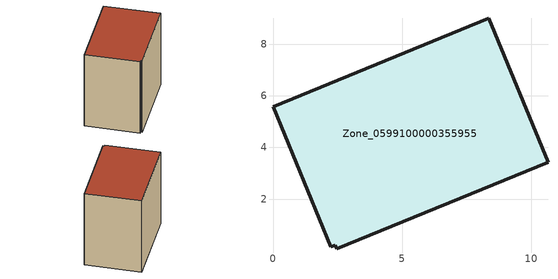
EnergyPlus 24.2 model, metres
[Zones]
Zone_0599100000355955
 floor ground (C_G): 2.41,0.22 2.23,0.15 0,5.58 8.36,9 10.64,3.43 2.48,0.07 z0
 wall outside (C_F): 10.64,3.43 8.36,9 0,5.58 2.23,0.15 2.41,0.22 2.48,0.07 10.64,3.43 z0:8.9
 roof outside (C_R): 2.48,0.07 10.64,3.43 8.36,9 0,5.58 2.23,0.15 2.41,0.22 z8.9
[BUILDING]
Pand.0599100000355955: North Axis=0; Terrain=City; Loads Convergence Tolerance Value=0.04; Temperature Convergence Tolerance Value=0.4; Solar Distribution=FullExterior; Maximum Number of Warmup Days=25; Minimum Number of Warmup Days=1
[Site:Location]
Rotterdam.The.Hague.AP_ZH_NLD Design_Conditions: Latitude=51.96; Longitude=4.45; Time Zone=1; Elevation=-4.5
[SITE:GROUNDTEMPERATURE:BUILDINGSURFACE]
18, 18, 18, 18, 18, 18, 18, 18, 18, 18, 18, 18
[MATERIAL] Thermal Absorptance=0.9; Solar Absorptance=0.7; Visible Absorptance=0.7
Name | Roughness | Thickness | Conductivity | Density | Specific Heat
G.TI.1992-2005 | MediumSmooth | 0.15 | 0.06 | 540 | 1210
F.TI.1992-2005 | Rough | 0.3 | 0.12 | 1920 | 840
R.TI.1992-2005 | MediumRough | 0.2 | 0.08 | 1500 | 1000
[CONSTRUCTION]
C_G: G.TI.1992-2005
C_F: F.TI.1992-2005
C_R: R.TI.1992-2005
[ZONE]
Zone_0599100000355955: Type=1; Multiplier=1; Ceiling Height=Autocalculate; Volume=Autocalculate; Floor Area=autocalculate; Part of Total Floor Area=Yes
[ZONEINFILTRATION:DESIGNFLOWRATE]
Infil_Zone_0599100000355955: Zone or ZoneList or Space or SpaceList=Zone_0599100000355955; Schedule=AlwaysOn; Design Flow Rate Calculation Method=Flow/Area; Flow Rate per Floor Area=0.0015; Constant Term Coefficient=1; Temperature Term Coefficient=0; Velocity Term Coefficient=0; Velocity Squared Term Coefficient=0
[HVACTEMPLATE:ZONE:IDEALLOADSAIRSYSTEM]
Zone_0599100000355955: Maximum Heating Supply Air Temperature=50; Minimum Cooling Supply Air Temperature=13; Maximum Heating Supply Air Humidity Ratio=0.0156; Minimum Cooling Supply Air Humidity Ratio=0.0077; Heating Limit=NoLimit; Cooling Limit=NoLimit; Dehumidification Control Type=ConstantSensibleHeatRatio; Cooling Sensible Heat Ratio=0.7; Dehumidification Setpoint=60; Humidification Control Type=None; Humidification Setpoint=30; Outdoor Air Method=None; Outdoor Air Flow Rate per Person=0.00944; Outdoor Air Flow Rate per Zone Floor Area=0; Outdoor Air Flow Rate per Zone=0; Demand Controlled Ventilation Type=None; Outdoor Air Economizer Type=NoEconomizer; Heat Recovery Type=None; Sensible Heat Recovery Effectiveness=0.7; Latent Heat Recovery Effectiveness=0.65
[ZONECONTROL:THERMOSTAT]
ThermostatControl_Zone_0599100000355955: Zone or ZoneList=Zone_0599100000355955; Control Type Schedule=DualSetpointControlType; Control 1=Thermostat_Zone_0599100000355955; Temperature Difference Between Cutout And Setpoint=0
[THERMOSTATSETPOINT:DUALSETPOINT]
Thermostat_Zone_0599100000355955: Heating Setpoint Temperature Schedule=HeatingSetpoint_Zone_0599100000355955; Cooling Setpoint Temperature Schedule=CoolingSetpoint_Zone_0599100000355955
[SCHEDULE:COMPACT]
HeatingSetpoint_Zone_0599100000355955: Through: 12/31, For: AllDays, Until: 24:00, 21
CoolingSetpoint_Zone_0599100000355955: Through: 12/31, For: AllDays, Until: 24:00, 24
DualSetpointControlType: Through: 12/31, For: AllDays, Until: 24:00, 4
AlwaysOn: Through: 12/31, For: AllDays, Until: 24:00, 1
